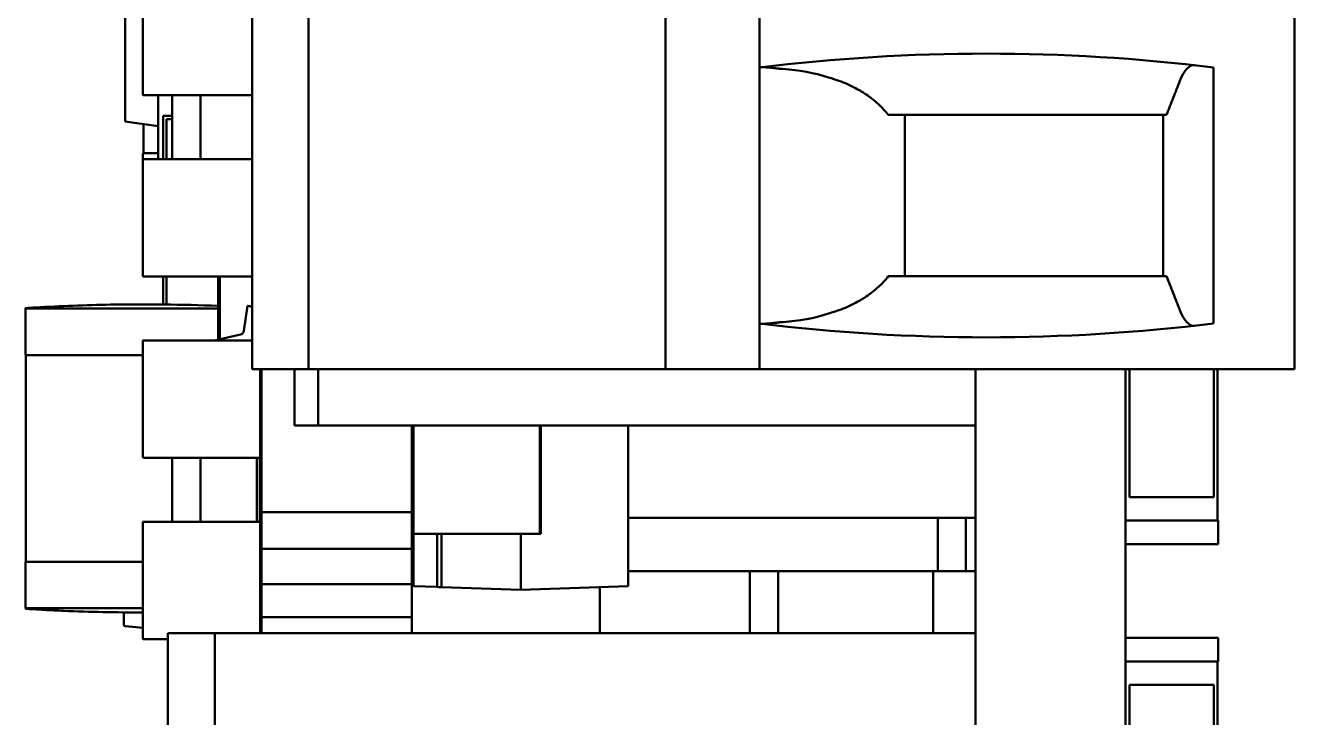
# Model space of a CAD drawing. Header units: millimetres. Extents: x 3137 to 5094, y 789 to 1822.
# Drawn here: x 3504.03 to 3517.54, y 1566.81 to 1574.18 of the extents above; entities that cross this region are included whole.
import ezdxf

# ---------------------------------------------------------------- set-up
doc = ezdxf.new("R2010")
doc.units = ezdxf.units.MM
doc.header["$LTSCALE"] = 1.8
doc.layers.add('외형선(ISO)', color=7, linetype='Continuous', lineweight=50)

msp = doc.modelspace()

# ---------------------------------------------------------------- linework, layer by layer
at = {"layer": '외형선(ISO)'}
for p, q in [((3506.442, 1570.521), (3506.442, 1584.721)), ((3507.042, 1570.521), (3507.042, 1584.721)), ((3510.842, 1570.521), (3510.842, 1584.721)), ((3511.842, 1584.721), (3511.842, 1570.521)), ((3517.542, 1584.721), (3517.542, 1570.521)), ((3505.089, 1573.158), (3505.089, 1574.597)), ((3505.277, 1574.684), (3505.277, 1573.444)), ((3516.677, 1573.734), (3516.677, 1571.007)), ((3505.282, 1573.439), (3506.442, 1573.439)), ((3505.439, 1572.759), (3505.439, 1573.439)), ((3505.589, 1572.759), (3505.589, 1573.439)), ((3505.889, 1573.439), (3505.889, 1572.759)), ((3505.089, 1573.158), (3505.439, 1573.109)), ((3505.282, 1573.131), (3505.282, 1572.82)), ((3505.492, 1573.218), (3505.492, 1573.219)), ((3505.492, 1573.219), (3505.589, 1573.219)), ((3505.492, 1573.219), (3505.492, 1573.219)), ((3505.589, 1573.218), (3505.492, 1573.218)), ((3505.492, 1573.218), (3505.492, 1572.759)), ((3505.527, 1573.183), (3505.527, 1572.759)), ((3505.527, 1573.183), (3505.527, 1573.183)), ((3505.589, 1573.183), (3505.527, 1573.183)), ((3505.589, 1573.183), (3505.527, 1573.183)), ((3513.392, 1571.511), (3513.392, 1573.231)), ((3516.142, 1571.511), (3516.142, 1573.231)), ((3505.277, 1572.815), (3505.277, 1572.754)), ((3505.277, 1572.815), (3505.277, 1572.815)), ((3505.277, 1572.754), (3505.277, 1571.514)), ((3505.439, 1572.82), (3505.282, 1572.82)), ((3506.442, 1572.759), (3505.282, 1572.759)), ((3505.282, 1572.759), (3505.282, 1572.759)), ((3505.282, 1572.759), (3506.442, 1572.759)), ((3505.282, 1571.509), (3506.442, 1571.509)), ((3505.492, 1571.509), (3505.492, 1571.211)), ((3505.527, 1571.21), (3505.527, 1571.509)), ((3506.077, 1571.509), (3506.077, 1570.838)), ((3506.096, 1570.842), (3506.096, 1571.509)), ((3504.027, 1571.167), (3504.027, 1571.167)), ((3504.027, 1571.167), (3504.027, 1570.677)), ((3504.032, 1571.167), (3506.077, 1571.167)), ((3506.353, 1570.932), (3506.39, 1571.195)), ((3506.39, 1571.195), (3506.442, 1571.187)), ((3506.39, 1571.195), (3506.39, 1571.195)), ((3506.39, 1571.195), (3506.442, 1571.187)), ((3506.39, 1571.195), (3506.442, 1571.188)), ((3506.39, 1571.195), (3506.39, 1571.195)), ((3506.39, 1571.195), (3506.442, 1571.188)), ((3506.39, 1571.195), (3506.39, 1571.195)), ((3506.39, 1571.195), (3506.442, 1571.188)), ((3506.39, 1571.195), (3506.39, 1571.195)), ((3506.39, 1571.195), (3506.442, 1571.188)), ((3506.39, 1571.195), (3506.39, 1571.195)), ((3506.39, 1571.195), (3506.442, 1571.188)), ((3506.39, 1571.195), (3506.39, 1571.195)), ((3506.39, 1571.195), (3506.442, 1571.188)), ((3506.39, 1571.195), (3506.39, 1571.195)), ((3505.277, 1570.824), (3505.277, 1569.584)), ((3506.442, 1570.829), (3505.282, 1570.829)), ((3505.282, 1570.829), (3506.442, 1570.829)), ((3505.282, 1570.829), (3505.282, 1570.829)), ((3505.769, 1570.824), (3505.769, 1570.824)), ((3506.034, 1570.824), (3506.034, 1570.824)), ((3506.038, 1570.829), (3506.315, 1570.89)), ((3506.038, 1570.829), (3506.315, 1570.89)), ((3506.038, 1570.829), (3506.038, 1570.829)), ((3506.038, 1570.829), (3506.038, 1570.829)), ((3506.038, 1570.829), (3506.038, 1570.829)), ((3506.039, 1570.829), (3506.315, 1570.89)), ((3506.039, 1570.829), (3506.315, 1570.89)), ((3506.039, 1570.829), (3506.315, 1570.89)), ((3506.039, 1570.829), (3506.039, 1570.829)), ((3506.039, 1570.829), (3506.039, 1570.829)), ((3506.039, 1570.829), (3506.039, 1570.829)), ((3506.039, 1570.829), (3506.039, 1570.829)), ((3506.04, 1570.829), (3506.315, 1570.89)), ((3506.04, 1570.829), (3506.315, 1570.89)), ((3506.04, 1570.829), (3506.315, 1570.89)), ((3506.04, 1570.829), (3506.04, 1570.829)), ((3504.032, 1570.672), (3505.277, 1570.672)), ((3504.032, 1570.672), (3504.032, 1568.472)), ((3506.442, 1570.521), (3506.742, 1570.521)), ((3506.527, 1569.584), (3506.527, 1570.521)), ((3506.539, 1569.001), (3506.539, 1570.521)), ((3506.742, 1570.521), (3507.042, 1570.521)), ((3506.892, 1569.921), (3506.892, 1570.521)), ((3507.042, 1570.521), (3510.842, 1570.521)), ((3507.142, 1569.921), (3507.142, 1570.521)), ((3510.842, 1570.521), (3511.342, 1570.521)), ((3511.342, 1570.521), (3511.542, 1570.521)), ((3511.542, 1570.521), (3511.842, 1570.521)), ((3511.842, 1570.521), (3517.542, 1570.521)), ((3514.142, 1570.521), (3514.142, 1569.921)), ((3515.742, 1570.521), (3515.742, 1553.211)), ((3515.782, 1570.521), (3515.782, 1570.411)), ((3515.782, 1569.911), (3515.782, 1570.411)), ((3516.682, 1570.521), (3516.682, 1570.411)), ((3516.682, 1569.911), (3516.682, 1570.411)), ((3516.722, 1568.911), (3516.722, 1570.521)), ((3506.892, 1569.921), (3507.142, 1569.921)), ((3507.142, 1569.921), (3507.242, 1569.921)), ((3507.242, 1569.921), (3514.142, 1569.921)), ((3508.142, 1569.001), (3508.142, 1569.921)), ((3508.157, 1568.77), (3508.157, 1569.921)), ((3509.503, 1568.77), (3509.503, 1569.921)), ((3509.513, 1568.77), (3509.513, 1569.921)), ((3510.443, 1569.921), (3510.443, 1568.213)), ((3514.142, 1567.711), (3514.142, 1569.921)), ((3515.782, 1569.911), (3515.782, 1569.161)), ((3516.682, 1569.911), (3516.682, 1569.161)), ((3506.522, 1569.579), (3505.282, 1569.579)), ((3505.589, 1568.898), (3505.589, 1569.579)), ((3505.889, 1569.579), (3505.889, 1568.898)), ((3506.489, 1568.898), (3506.489, 1569.579)), ((3506.49, 1568.898), (3506.49, 1569.579)), ((3506.522, 1568.898), (3506.522, 1569.579)), ((3516.682, 1569.161), (3515.782, 1569.161)), ((3508.142, 1569.001), (3506.539, 1569.001)), ((3506.539, 1568.609), (3506.539, 1569.001)), ((3508.142, 1568.609), (3508.142, 1569.001)), ((3508.142, 1568.941), (3508.157, 1568.941)), ((3510.443, 1568.941), (3514.142, 1568.941)), ((3513.742, 1568.941), (3513.742, 1568.371)), ((3514.042, 1568.371), (3514.042, 1568.916)), ((3505.277, 1568.893), (3505.277, 1567.653)), ((3506.522, 1568.898), (3505.282, 1568.898)), ((3505.282, 1568.898), (3505.282, 1568.898)), ((3505.282, 1568.898), (3506.522, 1568.898)), ((3506.522, 1568.898), (3506.522, 1568.898)), ((3506.527, 1567.711), (3506.527, 1568.893)), ((3516.729, 1568.911), (3515.742, 1568.911)), ((3516.729, 1568.661), (3516.729, 1568.911)), ((3508.157, 1568.213), (3508.157, 1568.77)), ((3508.411, 1568.204), (3508.411, 1568.77)), ((3508.456, 1568.202), (3508.456, 1568.77)), ((3509.198, 1568.77), (3508.462, 1568.77)), ((3509.3, 1568.77), (3509.3, 1568.173)), ((3509.513, 1568.77), (3509.503, 1568.77)), ((3515.742, 1568.661), (3516.729, 1568.661)), ((3508.142, 1568.609), (3506.539, 1568.609)), ((3506.539, 1568.232), (3506.539, 1568.609)), ((3508.142, 1568.232), (3508.142, 1568.609)), ((3504.027, 1568.467), (3504.027, 1567.977)), ((3504.027, 1568.467), (3504.027, 1568.467)), ((3505.277, 1568.472), (3504.032, 1568.472)), ((3511.742, 1568.371), (3510.443, 1568.371)), ((3512.042, 1568.371), (3511.742, 1568.371)), ((3511.742, 1568.371), (3511.742, 1567.711)), ((3512.042, 1568.371), (3512.792, 1568.371)), ((3512.042, 1568.371), (3512.042, 1567.711)), ((3513.692, 1568.371), (3512.792, 1568.371)), ((3513.692, 1568.371), (3514.142, 1568.371)), ((3513.692, 1568.371), (3513.692, 1567.711)), ((3508.142, 1568.232), (3506.539, 1568.232)), ((3506.539, 1567.884), (3506.539, 1568.232)), ((3508.142, 1567.884), (3508.142, 1568.232)), ((3508.157, 1568.213), (3508.411, 1568.204)), ((3508.411, 1568.204), (3508.43, 1568.203)), ((3508.43, 1568.203), (3508.439, 1568.203)), ((3508.439, 1568.203), (3508.456, 1568.202)), ((3508.456, 1568.202), (3509.3, 1568.173)), ((3510.443, 1568.213), (3509.3, 1568.173)), ((3510.142, 1568.202), (3510.142, 1567.711)), ((3505.277, 1567.977), (3504.032, 1567.977)), ((3505.074, 1567.977), (3505.074, 1567.977)), ((3505.074, 1567.805), (3505.074, 1567.933)), ((3508.142, 1567.884), (3506.539, 1567.884)), ((3506.539, 1567.711), (3506.539, 1567.884)), ((3508.142, 1567.711), (3508.142, 1567.884)), ((3505.277, 1567.769), (3505.092, 1567.785)), ((3505.542, 1567.711), (3505.542, 1566.711)), ((3505.542, 1567.711), (3506.042, 1567.711)), ((3506.042, 1566.711), (3506.042, 1567.711)), ((3514.142, 1567.711), (3506.042, 1567.711)), ((3514.142, 1555.711), (3514.142, 1567.711)), ((3505.282, 1567.648), (3505.542, 1567.648)), ((3516.729, 1567.661), (3515.742, 1567.661)), ((3516.729, 1567.411), (3516.729, 1567.661)), ((3515.742, 1567.411), (3516.729, 1567.411)), ((3516.722, 1564.911), (3516.722, 1567.411)), ((3516.682, 1567.161), (3515.782, 1567.161)), ((3515.782, 1567.161), (3515.782, 1566.411)), ((3516.682, 1567.161), (3516.682, 1566.411))]:
    msp.add_line(p, q, dxfattribs=at)
for centre, radius, start, end in [((3514.262, 1553.881), 20, 83.062, 96.9498), ((3505.282, 1573.444), 0.005, 180, 270.0199), ((3505.282, 1572.815), 0.005, 90, 180), ((3505.282, 1571.514), 0.005, 180, 270.0199), ((3514.262, 1590.861), 20, 263.0502, 276.938), ((3505.282, 1570.824), 0.005, 90, 180.0142), ((3506.304, 1570.939), 0.05, 282.5361, 352), ((3506.304, 1570.939), 0.05, 282.5361, 352), ((3506.304, 1570.939), 0.05, 282.5361, 352), ((3506.304, 1570.939), 0.05, 282.5361, 352), ((3506.304, 1570.939), 0.05, 282.5361, 352), ((3506.304, 1570.939), 0.05, 282.5361, 352), ((3506.304, 1570.939), 0.05, 282.5361, 352), ((3506.304, 1570.939), 0.05, 282.5361, 352), ((3504.032, 1570.677), 0.005, 180, 270), ((3513.992, 1568.916), 0.05, 0, 30), ((3504.032, 1568.467), 0.005, 90, 180), ((3506.522, 1568.467), 0.005, 0, 3.8273), ((3505.094, 1567.805), 0.02, 180, 265), ((3505.282, 1567.653), 0.005, 180, 270.0199)]:
    msp.add_arc(centre, radius, start, end, dxfattribs=at)
for centre, major_axis, ratio, start_param, end_param in [((3511.681, 1572.609), (-1.662, -0.285), 0.648616, 4.035739, 4.353534), ((3516.474, 1572.751), (-0.008, 1.007), 0.265469, 6.251531, 6.862917), ((3505.013, 1553.881), (-22.877, 0), 0.914642, 4.372426, 4.375396), ((4733.174, 338.343), (-1229.142, 1232.83), 0.000134, 6.282602, 6.283038), ((3511.681, 1572.132), (-1.662, 0.285), 0.648616, 1.929651, 2.247447), ((3505.013, 1590.861), (-22.877, 0), 0.914642, 1.907789, 1.910759), ((3516.474, 1571.99), (-0.008, -1.007), 0.265469, 5.703454, 6.31484), ((3508.462, 1568.77), (-0.305, 0), 0.00019, 0, 1.570796), ((3509.198, 1568.77), (0.305, 0), 0.00019, 4.712389, 6.283185), ((4733.222, 2798.75), (-1229.191, -1230.779), 0.000134, 0.000148, 0.000578)]:
    msp.add_ellipse(centre, major_axis=major_axis, ratio=ratio, start_param=start_param, end_param=end_param, dxfattribs=at)
for points, knots in [([(3512.092, 1573.718), (3512.078, 1573.719), (3512.064, 1573.72), (3512.051, 1573.722), (3512.045, 1573.722), (3512.039, 1573.723), (3512.032, 1573.723), (3512.026, 1573.724), (3512.02, 1573.724), (3512.014, 1573.725), (3512.002, 1573.726), (3511.991, 1573.727), (3511.98, 1573.729), (3511.969, 1573.73), (3511.958, 1573.731), (3511.948, 1573.732), (3511.939, 1573.733), (3511.929, 1573.734), (3511.921, 1573.735), (3511.916, 1573.735), (3511.912, 1573.735), (3511.908, 1573.736), (3511.904, 1573.736), (3511.901, 1573.736), (3511.897, 1573.736), (3511.89, 1573.737), (3511.883, 1573.737), (3511.877, 1573.737), (3511.871, 1573.737), (3511.866, 1573.737), (3511.862, 1573.736)], [0.125716, 0.125716, 0.125716, 0.125716, 0.1735105, 0.1735105, 0.1735105, 0.1972868, 0.1972868, 0.1972868, 0.2211022, 0.2211022, 0.2211022, 0.2689459, 0.2689459, 0.2689459, 0.3168849, 0.3168849, 0.3168849, 0.3646899, 0.3646899, 0.3646899, 0.3884782, 0.3884782, 0.3884782, 0.4122764, 0.4122764, 0.4122764, 0.46011, 0.46011, 0.46011, 0.5080516, 0.5080516, 0.5080516, 0.5080516]), ([(3512.642, 1573.607), (3512.674, 1573.597), (3512.705, 1573.586), (3512.735, 1573.574), (3512.765, 1573.562), (3512.794, 1573.549), (3512.822, 1573.535), (3512.851, 1573.522), (3512.878, 1573.507), (3512.904, 1573.493), (3512.917, 1573.485), (3512.929, 1573.478), (3512.942, 1573.47), (3512.954, 1573.462), (3512.966, 1573.454), (3512.978, 1573.446), (3513.002, 1573.43), (3513.025, 1573.414), (3513.047, 1573.396), (3513.069, 1573.379), (3513.089, 1573.362), (3513.109, 1573.344), (3513.129, 1573.326), (3513.148, 1573.307), (3513.165, 1573.288), (3513.183, 1573.269), (3513.199, 1573.25), (3513.215, 1573.231)], [0.1451984, 0.1451984, 0.1451984, 0.1451984, 0.2603351, 0.2603351, 0.2603351, 0.3755929, 0.3755929, 0.3755929, 0.4905301, 0.4905301, 0.4905301, 0.5477255, 0.5477255, 0.5477255, 0.6048945, 0.6048945, 0.6048945, 0.7195328, 0.7195328, 0.7195328, 0.8344442, 0.8344442, 0.8344442, 0.9494087, 0.9494087, 0.9494087, 1.0641462, 1.0641462, 1.0641462, 1.0641462]), ([(3516.321, 1573.592), (3516.309, 1573.562), (3516.297, 1573.532), (3516.285, 1573.502), (3516.273, 1573.472), (3516.261, 1573.442), (3516.249, 1573.412), (3516.238, 1573.381), (3516.226, 1573.351), (3516.214, 1573.321), (3516.202, 1573.291), (3516.19, 1573.261), (3516.178, 1573.231)], [27.3487746, 27.3487746, 27.3487746, 27.3487746, 27.5141397, 27.5141397, 27.5141397, 27.6795053, 27.6795053, 27.6795053, 27.8448716, 27.8448716, 27.8448716, 28.0102384, 28.0102384, 28.0102384, 28.0102384]), ([(3505.282, 1572.759), (3505.28, 1572.759), (3505.279, 1572.758), (3505.278, 1572.757), (3505.278, 1572.757), (3505.277, 1572.756), (3505.277, 1572.756), (3505.277, 1572.756), (3505.277, 1572.755), (3505.277, 1572.755), (3505.277, 1572.755), (3505.277, 1572.755), (3505.277, 1572.755), (3505.277, 1572.754), (3505.277, 1572.754), (3505.277, 1572.754), (3505.277, 1572.754), (3505.277, 1572.754), (3505.277, 1572.754), (3505.277, 1572.754), (3505.277, 1572.754), (3505.277, 1572.754)], [0.0000000028, 0.0000000028, 0.0000000028, 0.0000000028, 0.0004738719, 0.0004738719, 0.0004738719, 0.0007108064, 0.0007108064, 0.0007108064, 0.0008292737, 0.0008292737, 0.0008292737, 0.0008885073, 0.0008885073, 0.0008885073, 0.0009181242, 0.0009181242, 0.0009181242, 0.0009329326, 0.0009329326, 0.0009329326, 0.000947741, 0.000947741, 0.000947741, 0.000947741]), ([(3513.215, 1571.511), (3513.199, 1571.491), (3513.183, 1571.472), (3513.165, 1571.453), (3513.148, 1571.434), (3513.129, 1571.416), (3513.109, 1571.398), (3513.089, 1571.38), (3513.069, 1571.362), (3513.047, 1571.345), (3513.025, 1571.328), (3513.002, 1571.311), (3512.978, 1571.295), (3512.966, 1571.287), (3512.954, 1571.279), (3512.942, 1571.271), (3512.929, 1571.264), (3512.917, 1571.256), (3512.904, 1571.249), (3512.878, 1571.234), (3512.851, 1571.22), (3512.822, 1571.206), (3512.794, 1571.192), (3512.765, 1571.18), (3512.735, 1571.167), (3512.705, 1571.155), (3512.674, 1571.144), (3512.642, 1571.134)], [0.5896293, 0.5896293, 0.5896293, 0.5896293, 0.7043669, 0.7043669, 0.7043669, 0.8193314, 0.8193314, 0.8193314, 0.9342428, 0.9342428, 0.9342428, 1.048881, 1.048881, 1.048881, 1.1060499, 1.1060499, 1.1060499, 1.1632454, 1.1632454, 1.1632454, 1.2781827, 1.2781827, 1.2781827, 1.3934405, 1.3934405, 1.3934405, 1.5085772, 1.5085772, 1.5085772, 1.5085772]), ([(3516.178, 1571.511), (3516.19, 1571.48), (3516.202, 1571.45), (3516.214, 1571.42), (3516.226, 1571.39), (3516.238, 1571.36), (3516.249, 1571.33), (3516.261, 1571.299), (3516.273, 1571.269), (3516.285, 1571.239), (3516.297, 1571.209), (3516.309, 1571.179), (3516.321, 1571.149)], [11.3358505, 11.3358505, 11.3358505, 11.3358505, 11.5012174, 11.5012174, 11.5012174, 11.6665836, 11.6665836, 11.6665836, 11.8319493, 11.8319493, 11.8319493, 11.9973143, 11.9973143, 11.9973143, 11.9973143]), ([(3504.031, 1571.172), (3504.032, 1571.172), (3504.033, 1571.172), (3504.038, 1571.173), (3504.039, 1571.173), (3504.044, 1571.173), (3504.046, 1571.173), (3504.052, 1571.174), (3504.054, 1571.174), (3504.06, 1571.174), (3504.064, 1571.174), (3504.074, 1571.175), (3504.081, 1571.175), (3504.102, 1571.177), (3504.119, 1571.178), (3504.266, 1571.186), (3504.402, 1571.193), (3504.667, 1571.203), (3504.799, 1571.207), (3505.313, 1571.216), (3505.695, 1571.211), (3506.077, 1571.196)], [0, 0, 0, 0, 0.0247539, 0.0247539, 0.0340389, 0.0340389, 0.0389956, 0.0389956, 0.0414764, 0.0414764, 0.0439724, 0.0439724, 0.0464891, 0.0464891, 0.0515627, 0.0515627, 0.091625, 0.091625, 0.1312316, 0.1312316, 0.2457701, 0.2457701, 0.2457701, 0.2457701]), ([(3504.031, 1571.172), (3504.03, 1571.172), (3504.029, 1571.171), (3504.028, 1571.17), (3504.028, 1571.17), (3504.027, 1571.169), (3504.027, 1571.169), (3504.027, 1571.169), (3504.027, 1571.168), (3504.027, 1571.168), (3504.027, 1571.168), (3504.027, 1571.168), (3504.027, 1571.168), (3504.027, 1571.168), (3504.027, 1571.168), (3504.027, 1571.167), (3504.027, 1571.167), (3504.027, 1571.167), (3504.027, 1571.167), (3504.027, 1571.167), (3504.027, 1571.167), (3504.027, 1571.167)], [0.0000300523, 0.0000300523, 0.0000300523, 0.0000300523, 0.0004739786, 0.0004739786, 0.0004739786, 0.0007109667, 0.0007109667, 0.0007109667, 0.0008294607, 0.0008294607, 0.0008294607, 0.0008887078, 0.0008887078, 0.0008887078, 0.0009183313, 0.0009183313, 0.0009183313, 0.000933143, 0.000933143, 0.000933143, 0.0009479548, 0.0009479548, 0.0009479548, 0.0009479548]), ([(3511.862, 1571.005), (3511.866, 1571.005), (3511.871, 1571.004), (3511.877, 1571.004), (3511.883, 1571.004), (3511.89, 1571.004), (3511.897, 1571.005), (3511.901, 1571.005), (3511.904, 1571.005), (3511.908, 1571.006), (3511.912, 1571.006), (3511.916, 1571.006), (3511.921, 1571.007), (3511.929, 1571.007), (3511.939, 1571.008), (3511.948, 1571.009), (3511.958, 1571.01), (3511.969, 1571.011), (3511.98, 1571.013), (3511.991, 1571.014), (3512.002, 1571.015), (3512.014, 1571.016), (3512.02, 1571.017), (3512.026, 1571.017), (3512.032, 1571.018), (3512.039, 1571.019), (3512.045, 1571.019), (3512.051, 1571.02), (3512.064, 1571.021), (3512.078, 1571.022), (3512.092, 1571.023)], [0.0672172, 0.0672172, 0.0672172, 0.0672172, 0.1151588, 0.1151588, 0.1151588, 0.1629924, 0.1629924, 0.1629924, 0.1867906, 0.1867906, 0.1867906, 0.2105789, 0.2105789, 0.2105789, 0.2583839, 0.2583839, 0.2583839, 0.3063229, 0.3063229, 0.3063229, 0.3541665, 0.3541665, 0.3541665, 0.377982, 0.377982, 0.377982, 0.4017583, 0.4017583, 0.4017583, 0.4495528, 0.4495528, 0.4495528, 0.4495528]), ([(3505.277, 1569.584), (3505.277, 1569.584), (3505.277, 1569.584), (3505.277, 1569.584), (3505.277, 1569.582), (3505.279, 1569.579), (3505.282, 1569.579)], [-0.0000046349, -0.0000046349, -0.0000046349, -0.0000046349, 0.0000103556, 0.0000103556, 0.0000103556, 0.0009547571, 0.0009547571, 0.0009547571, 0.0009547571]), ([(3506.522, 1569.579), (3506.523, 1569.579), (3506.525, 1569.58), (3506.526, 1569.581), (3506.526, 1569.581), (3506.526, 1569.582), (3506.526, 1569.582), (3506.527, 1569.582), (3506.527, 1569.583), (3506.527, 1569.583), (3506.527, 1569.583), (3506.527, 1569.583), (3506.527, 1569.583), (3506.527, 1569.583), (3506.527, 1569.584), (3506.527, 1569.584), (3506.527, 1569.584), (3506.527, 1569.584), (3506.527, 1569.584), (3506.527, 1569.584), (3506.527, 1569.584), (3506.527, 1569.584)], [0.000000157, 0.000000157, 0.000000157, 0.000000157, 0.0004739493, 0.0004739493, 0.0004739493, 0.0007108454, 0.0007108454, 0.0007108454, 0.0008292935, 0.0008292935, 0.0008292935, 0.0008885175, 0.0008885175, 0.0008885175, 0.0009181295, 0.0009181295, 0.0009181295, 0.0009329355, 0.0009329355, 0.0009329355, 0.0009477415, 0.0009477415, 0.0009477415, 0.0009477415]), ([(3505.282, 1568.898), (3505.28, 1568.898), (3505.279, 1568.898), (3505.278, 1568.897), (3505.278, 1568.896), (3505.277, 1568.896), (3505.277, 1568.895), (3505.277, 1568.895), (3505.277, 1568.894), (3505.277, 1568.894), (3505.277, 1568.894), (3505.277, 1568.894), (3505.277, 1568.894), (3505.277, 1568.894), (3505.277, 1568.894), (3505.277, 1568.894), (3505.277, 1568.894), (3505.277, 1568.893), (3505.277, 1568.893), (3505.277, 1568.893), (3505.277, 1568.893), (3505.277, 1568.893)], [0.0000000028, 0.0000000028, 0.0000000028, 0.0000000028, 0.0004738719, 0.0004738719, 0.0004738719, 0.0007108064, 0.0007108064, 0.0007108064, 0.0008292737, 0.0008292737, 0.0008292737, 0.0008885073, 0.0008885073, 0.0008885073, 0.0009181242, 0.0009181242, 0.0009181242, 0.0009329326, 0.0009329326, 0.0009329326, 0.000947741, 0.000947741, 0.000947741, 0.000947741]), ([(3506.527, 1568.893), (3506.527, 1568.893), (3506.527, 1568.893), (3506.527, 1568.893), (3506.527, 1568.896), (3506.525, 1568.898), (3506.522, 1568.898)], [-0.0000046349, -0.0000046349, -0.0000046349, -0.0000046349, 0.0000103531, 0.0000103531, 0.0000103531, 0.0009545967, 0.0009545967, 0.0009545967, 0.0009545967]), ([(3505.277, 1567.932), (3504.996, 1567.932), (3504.715, 1567.938), (3504.366, 1567.953), (3504.298, 1567.956), (3504.192, 1567.962), (3504.154, 1567.964), (3504.11, 1567.967), (3504.102, 1567.967), (3504.087, 1567.968), (3504.08, 1567.969), (3504.069, 1567.969), (3504.064, 1567.97), (3504.053, 1567.97), (3504.049, 1567.971), (3504.026, 1567.972), (3504.033, 1567.972), (3504.031, 1567.972)], [0.1657642, 0.1657642, 0.1657642, 0.1657642, 0.2500293, 0.2500293, 0.2705191, 0.2705191, 0.2817853, 0.2817853, 0.284269, 0.284269, 0.286774, 0.286774, 0.2892861, 0.2892861, 0.2942431, 0.2942431, 0.3315237, 0.3315237, 0.3315237, 0.3315237])]:
    msp.add_open_spline(points, degree=3, knots=knots, dxfattribs=at)
for points, weights in [([(3516.178, 1573.231), (3514.694, 1573.231), (3513.215, 1573.231)], [1.02770253116, 1.0315913874, 1.02946340223]), ([(3513.215, 1571.511), (3514.694, 1571.511), (3516.178, 1571.511)], [1.02946340223, 1.0315913874, 1.02770253116])]:
    msp.add_rational_spline(points, weights, degree=2, dxfattribs=at)
for points in [[(3505.277, 1572.324), (3505.277, 1572.325), (3505.277, 1572.325), (3505.277, 1572.325)], [(3504.032, 1567.972), (3504.029, 1567.972), (3504.027, 1567.974), (3504.027, 1567.977)]]:
    msp.add_open_spline(points, degree=3, dxfattribs=at)

doc.saveas('drawing.dxf')
